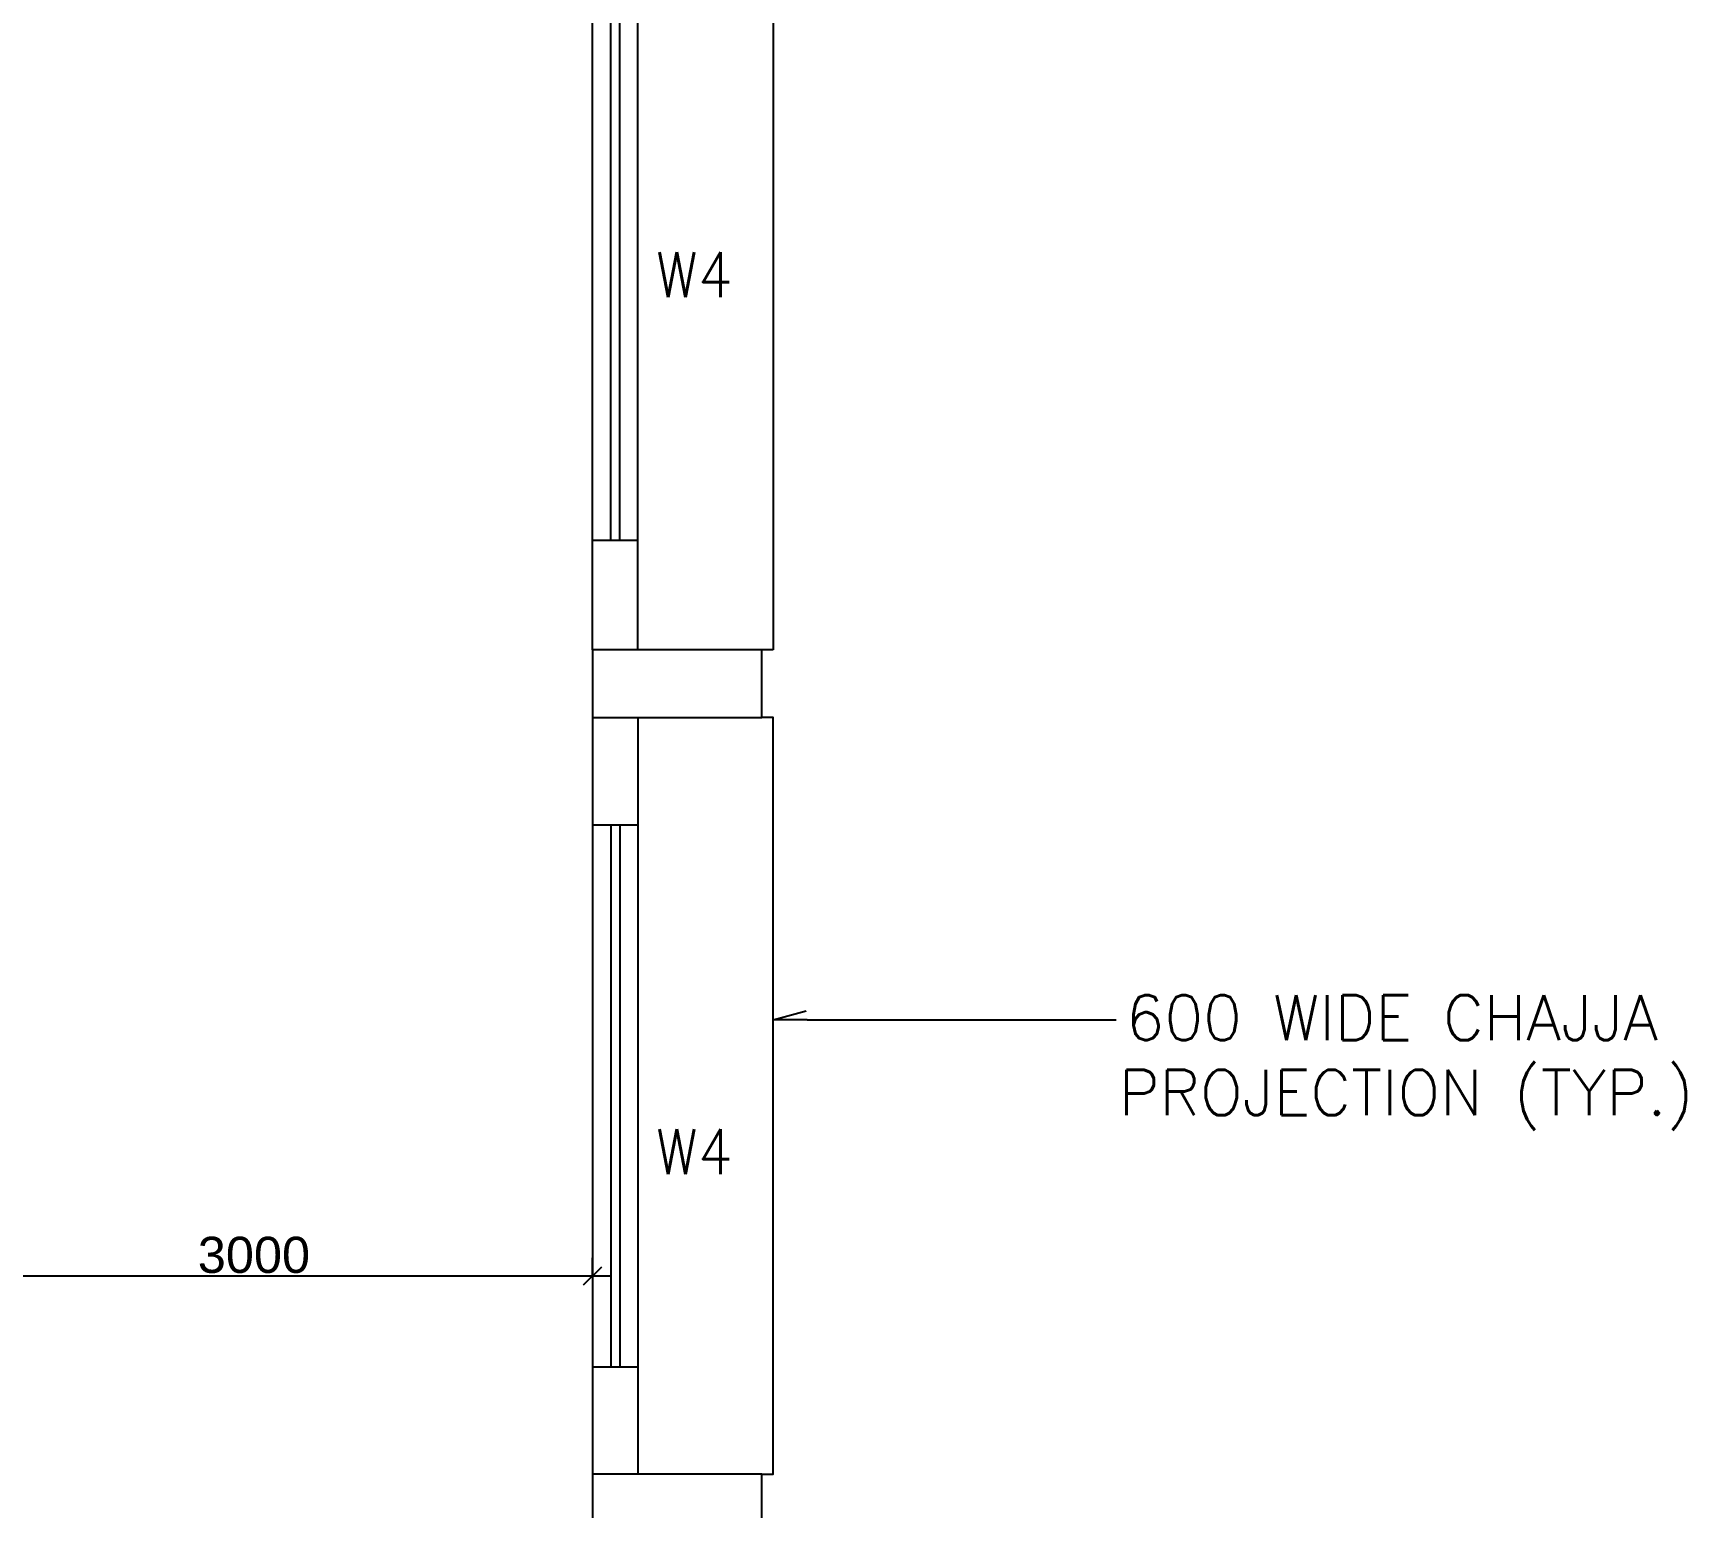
# Model space of a CAD drawing. Extents: x 10161149 to 10263331, y -3696053 to -3547728.
# Drawn here: x 10180243 to 10187563, y -3620428 to -3613898 of the extents above; entities that cross this region are included whole.
import ezdxf

# ---------------------------------------------------------------- set-up
doc = ezdxf.new("R2010")
doc.units = 0
doc.header["$MEASUREMENT"] = 0
doc.header["$PDMODE"] = 35
doc.linetypes.add('DASHED', pattern=[0.75, 0.5, -0.25])
doc.layers.get('0').update_dxf_attribs({"linetype": 'CONTINUOUS'})
doc.layers.get('Defpoints').update_dxf_attribs({"linetype": 'CONTINUOUS'})
for name, color, linetype in [('5', 3, 'CONTINUOUS'), ('COL', 2, 'CONTINUOUS'), ('DAS', 1, 'DASHED'), ('DIM', 8, 'CONTINUOUS'), ('dim1', 5, 'CONTINUOUS'), ('Exi. Walls', 170, 'CONTINUOUS'), ('TXW', 6, 'CONTINUOUS'), ('Window', 4, 'CONTINUOUS')]:
    doc.layers.add(name, color=color, linetype=linetype)
doc.styles.add('ROMANS', font='arial.ttf')
doc.styles.get("Standard").update_dxf_attribs({"font": 'romans.shx'})
doc.dimstyles.new('int. dim', dxfattribs={"dimtxt": 160, "dimasz": 80, "dimexe": 80, "dimexo": 0, "dimgap": 10, "dimtad": 1, "dimdec": 0, "dimzin": 12, "dimdsep": 46, "dimtxsty": 'ROMANS', "dimblk": 'OBLIQUE', "dimcen": 1.5, "dimdle": 80, "dimclrd": 5, "dimclre": 5, "dimclrt": 4, "dimadec": 0, "dimazin": 0, "dimtfac": 1, "dimtdec": 0, "dimtix": 1, "dimtmove": 2, "dimatfit": 3, "dimfxl": 1, "dimtolj": 1, "dimtzin": 0, "dimlwd": -1, "dimlwe": -1, "dimarcsym": 0})

# ---------------------------------------------------------------- blocks, each defined once
blk = doc.blocks.new('_Oblique')
at = {"color": 0, "linetype": 'ByBlock', "lineweight": -2}
blk.add_line((-0.5, -0.5), (0.5, 0.5), dxfattribs=at)
blk = doc.blocks.new('*D79')
at = {"layer": 'Defpoints', "color": 0, "lineweight": -3, "transparency": 16777216}
for p in [(10179721, -3619400.3), (10182721, -3619400.3), (10182721, -3619400.3)]:
    blk.add_point(p, dxfattribs=at)
at = {"layer": 'dim1', "color": 5, "transparency": 16777216}
for p, q in [((10179721, -3619400.3), (10179721, -3619320.3)), ((10182721, -3619400.3), (10182721, -3619320.3)), ((10179641, -3619400.3), (10182801, -3619400.3))]:
    blk.add_line(p, q, dxfattribs=at)
at = {"layer": 'dim1', "color": 5, "transparency": 16777216, "xscale": 80, "yscale": 80, "zscale": 80, "rotation": 180}
blk.add_blockref('_Oblique', (10179721, -3619400.3), dxfattribs=at)
at = {"layer": 'dim1', "color": 5, "transparency": 16777216, "xscale": 80, "yscale": 80, "zscale": 80}
blk.add_blockref('_Oblique', (10182721, -3619400.3), dxfattribs=at)
at = {"layer": 'dim1', "color": 4, "transparency": 16777216, "insert": (10181221, -3619308.5), "char_height": 160, "attachment_point": 5, "style": 'ROMANS'}
blk.add_mtext('\\A1;3000', dxfattribs=at)
blk = doc.blocks.new('BLK')
at = {"layer": 'DIM', "color": 6}
blk.add_line((-1, 0), (0, 0), dxfattribs=at)
at = {"layer": 'DIM'}
blk.add_line((0, 0), (-0.966, -0.259), dxfattribs=at)
blk = doc.blocks.new('WINP')
at = {"layer": 'Window'}
for p, q in [((0, 0), (0, 1)), ((0, 1), (1, 1)), ((1, 0), (1, 1)), ((0, 0.6), (1, 0.6)), ((0, 0.4), (1, 0.4)), ((0, 0), (1, 0))]:
    blk.add_line(p, q, dxfattribs=at)

msp = doc.modelspace()

# ---------------------------------------------------------------- linework, layer by layer
at = {"layer": 'COL', "color": 2}
for points in [[(10182721, -3616928), (10183471, -3616928), (10183471, -3616628), (10182721, -3616628)], [(10182721, -3620578), (10183471, -3620578), (10183471, -3620278), (10182721, -3620278)]]:
    msp.add_lwpolyline(points, close=True, dxfattribs=at)
at = {"layer": 'DAS', "linetype": 'Continuous'}
for p, q in [((10183521, -3611173), (10183521, -3616628)), ((10183521, -3616628), (10183471, -3616628))]:
    msp.add_line(p, q, dxfattribs=at)
msp.add_lwpolyline([(10183471, -3620278), (10183521, -3620278), (10183521, -3616928), (10183471, -3616928)], dxfattribs=at)
at = {"layer": 'dim1'}
msp.add_line((10183671, -3618266.5), (10185039.7, -3618266.5), dxfattribs=at)
at = {"layer": 'Exi. Walls'}
for p, q in [((10182721, -3616628), (10182721, -3616143)), ((10182921, -3616628), (10182921, -3616143)), ((10182721, -3616928), (10182721, -3617403)), ((10182921, -3616928), (10182921, -3617403)), ((10182721, -3619803), (10182721, -3620278)), ((10182921, -3619803), (10182921, -3620278))]:
    msp.add_line(p, q, dxfattribs=at)

# ---------------------------------------------------------------- block references
at = {"layer": '5', "yscale": 200, "zscale": 2400.000000000034, "rotation": 270}
for p, xscale in [((10182721, -3616143), -2400), ((10182721, -3617403), 2400)]:
    msp.add_blockref('WINP', p, dxfattribs=dict(at, xscale=xscale))
at = {"layer": 'dim1', "xscale": 150, "yscale": 150, "zscale": 150.0000000000021, "rotation": 180}
msp.add_blockref('BLK', (10183521, -3618266.5), dxfattribs=at)

# ---------------------------------------------------------------- texts
at = {"layer": 'dim1'}
for s, p in [('600 WIDE CHAJJA', (10185081.9, -3618357.4)), (' PROJECTION (TYP.)', (10184914.2, -3618688.9))]:
    msp.add_text(s, height=200, dxfattribs=at).set_placement(p)
at = {"layer": 'TXW', "width": 0.9}
for p in [(10183001.5, -3615067.3), (10183001.5, -3618950.2)]:
    msp.add_text('W4', height=200, dxfattribs=at).set_placement(p)

# ---------------------------------------------------------------- dimensions: what is measured, and where the dimension line sits
at = {"layer": 'dim1'}
dim = msp.add_linear_dim(base=(10182721, -3619400.3), p1=(10179721, -3619400.3), p2=(10182721, -3619400.3), text='3000', dimstyle='int. dim', dxfattribs=at)
dim.commit()
dim.dimension.update_dxf_attribs({"geometry": '*D79', "text_midpoint": (10181221, -3619308.5)})

doc.saveas('drawing.dxf')
